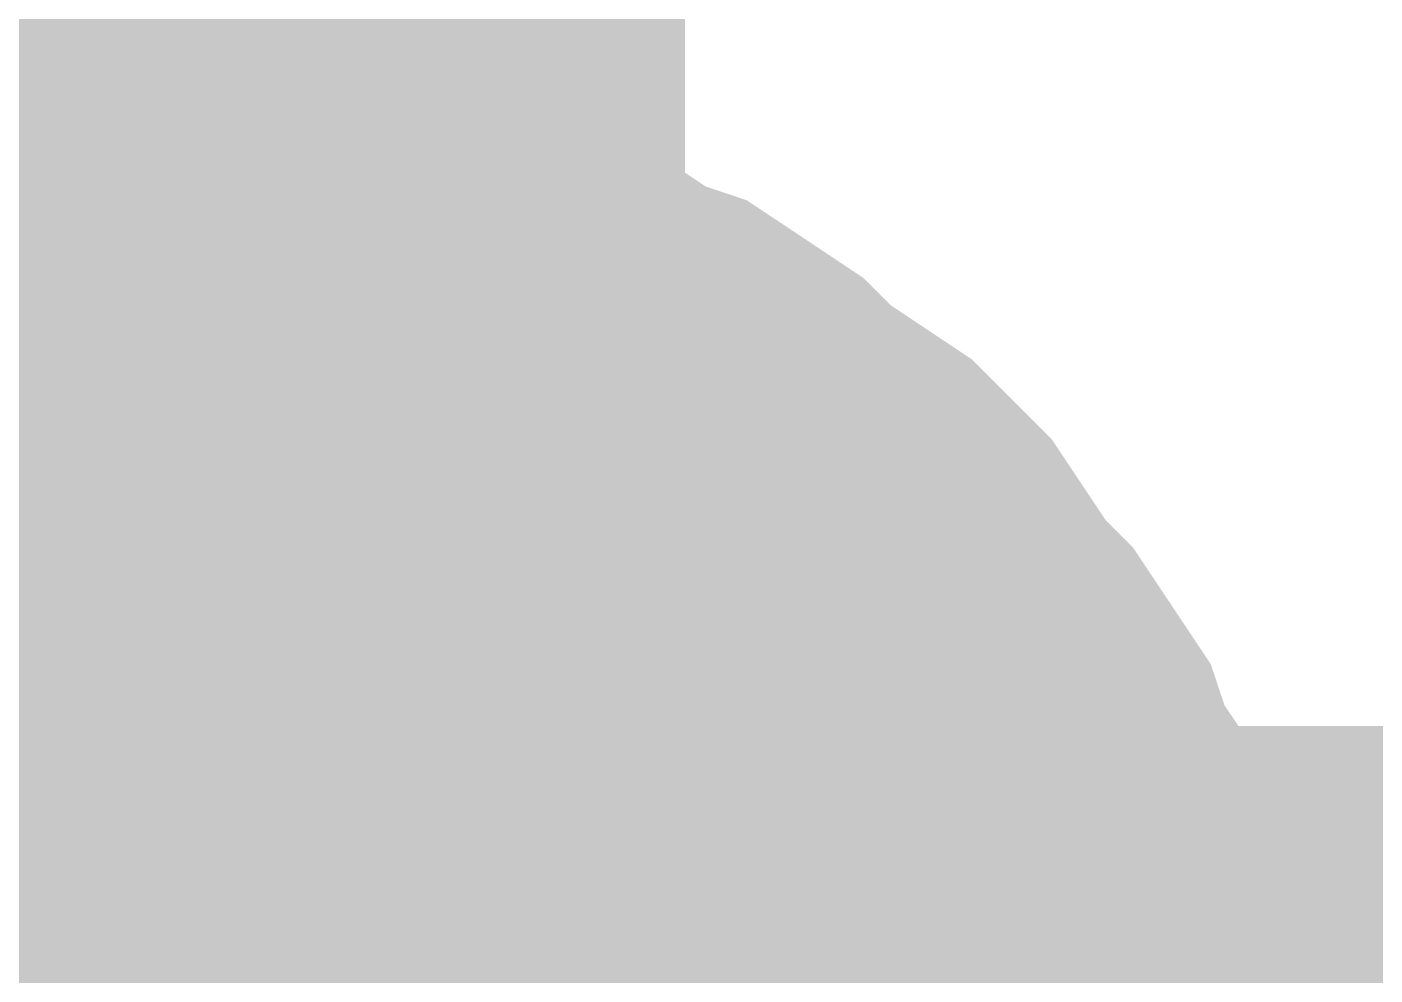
# Model space of a CAD drawing. Header units: inches. Extents: x 0 to 841, y 0 to 594.
# Drawn here: x 207.352 to 208.467, y 305.164 to 305.948 of the extents above; entities that cross this region are included whole.
import ezdxf

# ---------------------------------------------------------------- set-up
doc = ezdxf.new("R2010")
doc.units = ezdxf.units.IN
doc.layers.add('Sheet', color=255, linetype='Continuous')

msp = doc.modelspace()

# ---------------------------------------------------------------- linework, layer by layer
at = {"layer": 'Sheet'}
for points in [[(207.5214, 309.9926, 0.7493, 0.7493, 0), (207.5214, 304.9955, 0.7493, 0.7493, 0)], [(207.1845, 305.6805, 0.2997, 0.2997, 0), (207.2182, 305.7029, 0.2997, 0.2997, 0), (207.2519, 305.7142, 0.2997, 0.2997, 0), (207.2968, 305.7254, 0.2997, 0.2997, 0), (207.3305, 305.7366, 0.2997, 0.2997, 0), (207.3642, 305.7478, 0.2997, 0.2997, 0), (207.4091, 305.7478, 0.2997, 0.2997, 0), (207.4428, 305.7591, 0.2997, 0.2997, 0), (207.4765, 305.7591, 0.2997, 0.2997, 0), (207.5214, 305.7591, 0.2997, 0.2997, 0)], [(207.1845, 305.6805, 0.2997, 0.2997, 0), (207.2182, 305.7029, 0.2997, 0.2997, 0), (207.2519, 305.7142, 0.2997, 0.2997, 0), (207.2968, 305.7254, 0.2997, 0.2997, 0), (207.3305, 305.7366, 0.2997, 0.2997, 0), (207.3642, 305.7478, 0.2997, 0.2997, 0), (207.4091, 305.7478, 0.2997, 0.2997, 0), (207.4428, 305.7591, 0.2997, 0.2997, 0), (207.4765, 305.7591, 0.2997, 0.2997, 0), (207.5214, 305.7591, 0.2997, 0.2997, 0)], [(207.1845, 305.6805, 0.2997, 0.2997, 0), (207.2182, 305.7029, 0.2997, 0.2997, 0), (207.2519, 305.7142, 0.2997, 0.2997, 0), (207.2968, 305.7254, 0.2997, 0.2997, 0), (207.3305, 305.7366, 0.2997, 0.2997, 0), (207.3642, 305.7478, 0.2997, 0.2997, 0), (207.4091, 305.7478, 0.2997, 0.2997, 0), (207.4428, 305.7591, 0.2997, 0.2997, 0), (207.4765, 305.7591, 0.2997, 0.2997, 0), (207.5214, 305.7591, 0.2997, 0.2997, 0)], [(207.1845, 305.6805, 0.2997, 0.2997, 0), (207.2182, 305.7029, 0.2997, 0.2997, 0), (207.2519, 305.7142, 0.2997, 0.2997, 0), (207.2968, 305.7254, 0.2997, 0.2997, 0), (207.3305, 305.7366, 0.2997, 0.2997, 0), (207.3642, 305.7478, 0.2997, 0.2997, 0), (207.4091, 305.7478, 0.2997, 0.2997, 0), (207.4428, 305.7591, 0.2997, 0.2997, 0), (207.4765, 305.7591, 0.2997, 0.2997, 0), (207.5214, 305.7591, 0.2997, 0.2997, 0)], [(207.5214, 305.7591, 0.2997, 0.2997, 0), (207.5214, 305.7591, 0.2997, 0.2997, 0)], [(207.5214, 305.7591, 0.2997, 0.2997, 0), (207.5551, 305.7591, 0.2997, 0.2997, 0), (207.6, 305.7591, 0.2997, 0.2997, 0), (207.6337, 305.7478, 0.2997, 0.2997, 0), (207.6786, 305.7478, 0.2997, 0.2997, 0), (207.7123, 305.7366, 0.2997, 0.2997, 0), (207.746, 305.7254, 0.2997, 0.2997, 0), (207.7796, 305.7142, 0.2997, 0.2997, 0), (207.8133, 305.7029, 0.2997, 0.2997, 0), (207.847, 305.6805, 0.2997, 0.2997, 0), (207.8807, 305.6692, 0.2997, 0.2997, 0), (207.9144, 305.6468, 0.2997, 0.2997, 0), (207.9481, 305.6243, 0.2997, 0.2997, 0), (207.9705, 305.6019, 0.2997, 0.2997, 0), (208.0042, 305.5794, 0.2997, 0.2997, 0), (208.0379, 305.5569, 0.2997, 0.2997, 0), (208.0604, 305.5345, 0.2997, 0.2997, 0), (208.0828, 305.512, 0.2997, 0.2997, 0), (208.1053, 305.4783, 0.2997, 0.2997, 0), (208.1277, 305.4446, 0.2997, 0.2997, 0), (208.1502, 305.4222, 0.2997, 0.2997, 0), (208.1727, 305.3885, 0.2997, 0.2997, 0), (208.1951, 305.3548, 0.2997, 0.2997, 0), (208.2063, 305.3211, 0.2997, 0.2997, 0), (208.2288, 305.2874, 0.2997, 0.2997, 0), (208.24, 305.2537, 0.2997, 0.2997, 0), (208.2513, 305.2201, 0.2997, 0.2997, 0), (208.2625, 305.1864, 0.2997, 0.2997, 0), (208.2737, 305.1527, 0.2997, 0.2997, 0), (208.2737, 305.1078, 0.2997, 0.2997, 0), (208.2849, 305.0741, 0.2997, 0.2997, 0), (208.2849, 305.0292, 0.2997, 0.2997, 0), (208.2849, 304.9955, 0.2997, 0.2997, 0)], [(207.5214, 305.7591, 0.2997, 0.2997, 0), (207.5214, 305.7591, 0.2997, 0.2997, 0)], [(207.5214, 305.7591, 0.2997, 0.2997, 0), (207.5551, 305.7591, 0.2997, 0.2997, 0), (207.6, 305.7591, 0.2997, 0.2997, 0), (207.6337, 305.7478, 0.2997, 0.2997, 0), (207.6786, 305.7478, 0.2997, 0.2997, 0), (207.7123, 305.7366, 0.2997, 0.2997, 0), (207.746, 305.7254, 0.2997, 0.2997, 0), (207.7796, 305.7142, 0.2997, 0.2997, 0), (207.8133, 305.7029, 0.2997, 0.2997, 0), (207.847, 305.6805, 0.2997, 0.2997, 0), (207.8807, 305.6692, 0.2997, 0.2997, 0), (207.9144, 305.6468, 0.2997, 0.2997, 0), (207.9481, 305.6243, 0.2997, 0.2997, 0), (207.9705, 305.6019, 0.2997, 0.2997, 0), (208.0042, 305.5794, 0.2997, 0.2997, 0), (208.0379, 305.5569, 0.2997, 0.2997, 0), (208.0604, 305.5345, 0.2997, 0.2997, 0), (208.0828, 305.512, 0.2997, 0.2997, 0), (208.1053, 305.4783, 0.2997, 0.2997, 0), (208.1277, 305.4446, 0.2997, 0.2997, 0), (208.1502, 305.4222, 0.2997, 0.2997, 0), (208.1727, 305.3885, 0.2997, 0.2997, 0), (208.1951, 305.3548, 0.2997, 0.2997, 0), (208.2063, 305.3211, 0.2997, 0.2997, 0), (208.2288, 305.2874, 0.2997, 0.2997, 0), (208.24, 305.2537, 0.2997, 0.2997, 0), (208.2513, 305.2201, 0.2997, 0.2997, 0), (208.2625, 305.1864, 0.2997, 0.2997, 0), (208.2737, 305.1527, 0.2997, 0.2997, 0), (208.2737, 305.1078, 0.2997, 0.2997, 0), (208.2849, 305.0741, 0.2997, 0.2997, 0), (208.2849, 305.0292, 0.2997, 0.2997, 0), (208.2849, 304.9955, 0.2997, 0.2997, 0)], [(207.5214, 305.7591, 0.2997, 0.2997, 0), (207.5214, 305.7591, 0.2997, 0.2997, 0)], [(207.5214, 305.7591, 0.2997, 0.2997, 0), (207.5551, 305.7591, 0.2997, 0.2997, 0), (207.6, 305.7591, 0.2997, 0.2997, 0), (207.6337, 305.7478, 0.2997, 0.2997, 0), (207.6786, 305.7478, 0.2997, 0.2997, 0), (207.7123, 305.7366, 0.2997, 0.2997, 0), (207.746, 305.7254, 0.2997, 0.2997, 0), (207.7796, 305.7142, 0.2997, 0.2997, 0), (207.8133, 305.7029, 0.2997, 0.2997, 0), (207.847, 305.6805, 0.2997, 0.2997, 0), (207.8807, 305.6692, 0.2997, 0.2997, 0), (207.9144, 305.6468, 0.2997, 0.2997, 0), (207.9481, 305.6243, 0.2997, 0.2997, 0), (207.9705, 305.6019, 0.2997, 0.2997, 0), (208.0042, 305.5794, 0.2997, 0.2997, 0), (208.0379, 305.5569, 0.2997, 0.2997, 0), (208.0604, 305.5345, 0.2997, 0.2997, 0), (208.0828, 305.512, 0.2997, 0.2997, 0), (208.1053, 305.4783, 0.2997, 0.2997, 0), (208.1277, 305.4446, 0.2997, 0.2997, 0), (208.1502, 305.4222, 0.2997, 0.2997, 0), (208.1727, 305.3885, 0.2997, 0.2997, 0), (208.1951, 305.3548, 0.2997, 0.2997, 0), (208.2063, 305.3211, 0.2997, 0.2997, 0), (208.2288, 305.2874, 0.2997, 0.2997, 0), (208.24, 305.2537, 0.2997, 0.2997, 0), (208.2513, 305.2201, 0.2997, 0.2997, 0), (208.2625, 305.1864, 0.2997, 0.2997, 0), (208.2737, 305.1527, 0.2997, 0.2997, 0), (208.2737, 305.1078, 0.2997, 0.2997, 0), (208.2849, 305.0741, 0.2997, 0.2997, 0), (208.2849, 305.0292, 0.2997, 0.2997, 0), (208.2849, 304.9955, 0.2997, 0.2997, 0)], [(207.5214, 305.7591, 0.2997, 0.2997, 0), (207.5214, 305.7591, 0.2997, 0.2997, 0)], [(207.5214, 305.7591, 0.2997, 0.2997, 0), (207.5551, 305.7591, 0.2997, 0.2997, 0), (207.6, 305.7591, 0.2997, 0.2997, 0), (207.6337, 305.7478, 0.2997, 0.2997, 0), (207.6786, 305.7478, 0.2997, 0.2997, 0), (207.7123, 305.7366, 0.2997, 0.2997, 0), (207.746, 305.7254, 0.2997, 0.2997, 0), (207.7796, 305.7142, 0.2997, 0.2997, 0), (207.8133, 305.7029, 0.2997, 0.2997, 0), (207.847, 305.6805, 0.2997, 0.2997, 0), (207.8807, 305.6692, 0.2997, 0.2997, 0), (207.9144, 305.6468, 0.2997, 0.2997, 0), (207.9481, 305.6243, 0.2997, 0.2997, 0), (207.9705, 305.6019, 0.2997, 0.2997, 0), (208.0042, 305.5794, 0.2997, 0.2997, 0), (208.0379, 305.5569, 0.2997, 0.2997, 0), (208.0604, 305.5345, 0.2997, 0.2997, 0), (208.0828, 305.512, 0.2997, 0.2997, 0), (208.1053, 305.4783, 0.2997, 0.2997, 0), (208.1277, 305.4446, 0.2997, 0.2997, 0), (208.1502, 305.4222, 0.2997, 0.2997, 0), (208.1727, 305.3885, 0.2997, 0.2997, 0), (208.1951, 305.3548, 0.2997, 0.2997, 0), (208.2063, 305.3211, 0.2997, 0.2997, 0), (208.2288, 305.2874, 0.2997, 0.2997, 0), (208.24, 305.2537, 0.2997, 0.2997, 0), (208.2513, 305.2201, 0.2997, 0.2997, 0), (208.2625, 305.1864, 0.2997, 0.2997, 0), (208.2737, 305.1527, 0.2997, 0.2997, 0), (208.2737, 305.1078, 0.2997, 0.2997, 0), (208.2849, 305.0741, 0.2997, 0.2997, 0), (208.2849, 305.0292, 0.2997, 0.2997, 0), (208.2849, 304.9955, 0.2997, 0.2997, 0)], [(207.2968, 305.7254, 0.0991, 0.0991, 0), (207.3305, 305.7366, 0.0991, 0.0991, 0), (207.3642, 305.7478, 0.0991, 0.0991, 0), (207.4091, 305.7478, 0.0991, 0.0991, 0), (207.4428, 305.7591, 0.0991, 0.0991, 0), (207.4765, 305.7591, 0.0991, 0.0991, 0), (207.5214, 305.7591, 0.0991, 0.0991, 0)], [(207.2968, 305.7254, 0.0991, 0.0991, 0), (207.3305, 305.7366, 0.0991, 0.0991, 0), (207.3642, 305.7478, 0.0991, 0.0991, 0), (207.4091, 305.7478, 0.0991, 0.0991, 0), (207.4428, 305.7591, 0.0991, 0.0991, 0), (207.4765, 305.7591, 0.0991, 0.0991, 0), (207.5214, 305.7591, 0.0991, 0.0991, 0)], [(207.2968, 305.7254, 0.0991, 0.0991, 0), (207.3305, 305.7366, 0.0991, 0.0991, 0), (207.3642, 305.7478, 0.0991, 0.0991, 0), (207.4091, 305.7478, 0.0991, 0.0991, 0), (207.4428, 305.7591, 0.0991, 0.0991, 0), (207.4765, 305.7591, 0.0991, 0.0991, 0), (207.5214, 305.7591, 0.0991, 0.0991, 0)], [(207.2968, 305.7254, 0.0991, 0.0991, 0), (207.3305, 305.7366, 0.0991, 0.0991, 0), (207.3642, 305.7478, 0.0991, 0.0991, 0), (207.4091, 305.7478, 0.0991, 0.0991, 0), (207.4428, 305.7591, 0.0991, 0.0991, 0), (207.4765, 305.7591, 0.0991, 0.0991, 0), (207.5214, 305.7591, 0.0991, 0.0991, 0)], [(207.5214, 305.7591, 0.0991, 0.0991, 0), (207.5214, 305.7591, 0.0991, 0.0991, 0)], [(207.5214, 305.7591, 0.0991, 0.0991, 0), (207.5551, 305.7591, 0.0991, 0.0991, 0), (207.6, 305.7591, 0.0991, 0.0991, 0), (207.6337, 305.7478, 0.0991, 0.0991, 0), (207.6786, 305.7478, 0.0991, 0.0991, 0), (207.7123, 305.7366, 0.0991, 0.0991, 0), (207.746, 305.7254, 0.0991, 0.0991, 0), (207.7796, 305.7142, 0.0991, 0.0991, 0), (207.8133, 305.7029, 0.0991, 0.0991, 0), (207.847, 305.6805, 0.0991, 0.0991, 0), (207.8807, 305.6692, 0.0991, 0.0991, 0), (207.9144, 305.6468, 0.0991, 0.0991, 0), (207.9481, 305.6243, 0.0991, 0.0991, 0), (207.9705, 305.6019, 0.0991, 0.0991, 0), (208.0042, 305.5794, 0.0991, 0.0991, 0), (208.0379, 305.5569, 0.0991, 0.0991, 0), (208.0604, 305.5345, 0.0991, 0.0991, 0), (208.0828, 305.512, 0.0991, 0.0991, 0), (208.1053, 305.4783, 0.0991, 0.0991, 0), (208.1277, 305.4446, 0.0991, 0.0991, 0), (208.1502, 305.4222, 0.0991, 0.0991, 0), (208.1727, 305.3885, 0.0991, 0.0991, 0), (208.1951, 305.3548, 0.0991, 0.0991, 0), (208.2063, 305.3211, 0.0991, 0.0991, 0), (208.2288, 305.2874, 0.0991, 0.0991, 0), (208.24, 305.2537, 0.0991, 0.0991, 0), (208.2513, 305.2201, 0.0991, 0.0991, 0), (208.2625, 305.1864, 0.0991, 0.0991, 0), (208.2737, 305.1527, 0.0991, 0.0991, 0), (208.2737, 305.1078, 0.0991, 0.0991, 0)], [(207.5214, 305.7591, 0.0991, 0.0991, 0), (207.5214, 305.7591, 0.0991, 0.0991, 0)], [(207.5214, 305.7591, 0.0991, 0.0991, 0), (207.5551, 305.7591, 0.0991, 0.0991, 0), (207.6, 305.7591, 0.0991, 0.0991, 0), (207.6337, 305.7478, 0.0991, 0.0991, 0), (207.6786, 305.7478, 0.0991, 0.0991, 0), (207.7123, 305.7366, 0.0991, 0.0991, 0), (207.746, 305.7254, 0.0991, 0.0991, 0), (207.7796, 305.7142, 0.0991, 0.0991, 0), (207.8133, 305.7029, 0.0991, 0.0991, 0), (207.847, 305.6805, 0.0991, 0.0991, 0), (207.8807, 305.6692, 0.0991, 0.0991, 0), (207.9144, 305.6468, 0.0991, 0.0991, 0), (207.9481, 305.6243, 0.0991, 0.0991, 0), (207.9705, 305.6019, 0.0991, 0.0991, 0), (208.0042, 305.5794, 0.0991, 0.0991, 0), (208.0379, 305.5569, 0.0991, 0.0991, 0), (208.0604, 305.5345, 0.0991, 0.0991, 0), (208.0828, 305.512, 0.0991, 0.0991, 0), (208.1053, 305.4783, 0.0991, 0.0991, 0), (208.1277, 305.4446, 0.0991, 0.0991, 0), (208.1502, 305.4222, 0.0991, 0.0991, 0), (208.1727, 305.3885, 0.0991, 0.0991, 0), (208.1951, 305.3548, 0.0991, 0.0991, 0), (208.2063, 305.3211, 0.0991, 0.0991, 0), (208.2288, 305.2874, 0.0991, 0.0991, 0), (208.24, 305.2537, 0.0991, 0.0991, 0), (208.2513, 305.2201, 0.0991, 0.0991, 0), (208.2625, 305.1864, 0.0991, 0.0991, 0), (208.2737, 305.1527, 0.0991, 0.0991, 0), (208.2737, 305.1078, 0.0991, 0.0991, 0)], [(207.5214, 305.7591, 0.0991, 0.0991, 0), (207.5214, 305.7591, 0.0991, 0.0991, 0)], [(207.5214, 305.7591, 0.0991, 0.0991, 0), (207.5551, 305.7591, 0.0991, 0.0991, 0), (207.6, 305.7591, 0.0991, 0.0991, 0), (207.6337, 305.7478, 0.0991, 0.0991, 0), (207.6786, 305.7478, 0.0991, 0.0991, 0), (207.7123, 305.7366, 0.0991, 0.0991, 0), (207.746, 305.7254, 0.0991, 0.0991, 0), (207.7796, 305.7142, 0.0991, 0.0991, 0), (207.8133, 305.7029, 0.0991, 0.0991, 0), (207.847, 305.6805, 0.0991, 0.0991, 0), (207.8807, 305.6692, 0.0991, 0.0991, 0), (207.9144, 305.6468, 0.0991, 0.0991, 0), (207.9481, 305.6243, 0.0991, 0.0991, 0), (207.9705, 305.6019, 0.0991, 0.0991, 0), (208.0042, 305.5794, 0.0991, 0.0991, 0), (208.0379, 305.5569, 0.0991, 0.0991, 0), (208.0604, 305.5345, 0.0991, 0.0991, 0), (208.0828, 305.512, 0.0991, 0.0991, 0), (208.1053, 305.4783, 0.0991, 0.0991, 0), (208.1277, 305.4446, 0.0991, 0.0991, 0), (208.1502, 305.4222, 0.0991, 0.0991, 0), (208.1727, 305.3885, 0.0991, 0.0991, 0), (208.1951, 305.3548, 0.0991, 0.0991, 0), (208.2063, 305.3211, 0.0991, 0.0991, 0), (208.2288, 305.2874, 0.0991, 0.0991, 0), (208.24, 305.2537, 0.0991, 0.0991, 0), (208.2513, 305.2201, 0.0991, 0.0991, 0), (208.2625, 305.1864, 0.0991, 0.0991, 0), (208.2737, 305.1527, 0.0991, 0.0991, 0), (208.2737, 305.1078, 0.0991, 0.0991, 0)], [(207.5214, 305.7591, 0.0991, 0.0991, 0), (207.5214, 305.7591, 0.0991, 0.0991, 0)], [(207.5214, 305.7591, 0.0991, 0.0991, 0), (207.5551, 305.7591, 0.0991, 0.0991, 0), (207.6, 305.7591, 0.0991, 0.0991, 0), (207.6337, 305.7478, 0.0991, 0.0991, 0), (207.6786, 305.7478, 0.0991, 0.0991, 0), (207.7123, 305.7366, 0.0991, 0.0991, 0), (207.746, 305.7254, 0.0991, 0.0991, 0), (207.7796, 305.7142, 0.0991, 0.0991, 0), (207.8133, 305.7029, 0.0991, 0.0991, 0), (207.847, 305.6805, 0.0991, 0.0991, 0), (207.8807, 305.6692, 0.0991, 0.0991, 0), (207.9144, 305.6468, 0.0991, 0.0991, 0), (207.9481, 305.6243, 0.0991, 0.0991, 0), (207.9705, 305.6019, 0.0991, 0.0991, 0), (208.0042, 305.5794, 0.0991, 0.0991, 0), (208.0379, 305.5569, 0.0991, 0.0991, 0), (208.0604, 305.5345, 0.0991, 0.0991, 0), (208.0828, 305.512, 0.0991, 0.0991, 0), (208.1053, 305.4783, 0.0991, 0.0991, 0), (208.1277, 305.4446, 0.0991, 0.0991, 0), (208.1502, 305.4222, 0.0991, 0.0991, 0), (208.1727, 305.3885, 0.0991, 0.0991, 0), (208.1951, 305.3548, 0.0991, 0.0991, 0), (208.2063, 305.3211, 0.0991, 0.0991, 0), (208.2288, 305.2874, 0.0991, 0.0991, 0), (208.24, 305.2537, 0.0991, 0.0991, 0), (208.2513, 305.2201, 0.0991, 0.0991, 0), (208.2625, 305.1864, 0.0991, 0.0991, 0), (208.2737, 305.1527, 0.0991, 0.0991, 0), (208.2737, 305.1078, 0.0991, 0.0991, 0)], [(207.1957, 305.3885, 0.2997, 0.2997, 0), (207.2182, 305.3997, 0.2997, 0.2997, 0), (207.2294, 305.411, 0.2997, 0.2997, 0), (207.2519, 305.4334, 0.2997, 0.2997, 0), (207.2743, 305.4446, 0.2997, 0.2997, 0), (207.2968, 305.4559, 0.2997, 0.2997, 0), (207.3193, 305.4559, 0.2997, 0.2997, 0), (207.3417, 305.4671, 0.2997, 0.2997, 0), (207.3642, 305.4783, 0.2997, 0.2997, 0), (207.3979, 305.4896, 0.2997, 0.2997, 0), (207.4203, 305.4896, 0.2997, 0.2997, 0), (207.4428, 305.4896, 0.2997, 0.2997, 0), (207.4652, 305.5008, 0.2997, 0.2997, 0), (207.4989, 305.5008, 0.2997, 0.2997, 0), (207.5214, 305.5008, 0.2997, 0.2997, 0)], [(207.1957, 305.3885, 0.2997, 0.2997, 0), (207.2182, 305.3997, 0.2997, 0.2997, 0), (207.2294, 305.411, 0.2997, 0.2997, 0), (207.2519, 305.4334, 0.2997, 0.2997, 0), (207.2743, 305.4446, 0.2997, 0.2997, 0), (207.2968, 305.4559, 0.2997, 0.2997, 0), (207.3193, 305.4559, 0.2997, 0.2997, 0), (207.3417, 305.4671, 0.2997, 0.2997, 0), (207.3642, 305.4783, 0.2997, 0.2997, 0), (207.3979, 305.4896, 0.2997, 0.2997, 0), (207.4203, 305.4896, 0.2997, 0.2997, 0), (207.4428, 305.4896, 0.2997, 0.2997, 0), (207.4652, 305.5008, 0.2997, 0.2997, 0), (207.4989, 305.5008, 0.2997, 0.2997, 0), (207.5214, 305.5008, 0.2997, 0.2997, 0)], [(207.1957, 305.3885, 0.2997, 0.2997, 0), (207.2182, 305.3997, 0.2997, 0.2997, 0), (207.2294, 305.411, 0.2997, 0.2997, 0), (207.2519, 305.4334, 0.2997, 0.2997, 0), (207.2743, 305.4446, 0.2997, 0.2997, 0), (207.2968, 305.4559, 0.2997, 0.2997, 0), (207.3193, 305.4559, 0.2997, 0.2997, 0), (207.3417, 305.4671, 0.2997, 0.2997, 0), (207.3642, 305.4783, 0.2997, 0.2997, 0), (207.3979, 305.4896, 0.2997, 0.2997, 0), (207.4203, 305.4896, 0.2997, 0.2997, 0), (207.4428, 305.4896, 0.2997, 0.2997, 0), (207.4652, 305.5008, 0.2997, 0.2997, 0), (207.4989, 305.5008, 0.2997, 0.2997, 0), (207.5214, 305.5008, 0.2997, 0.2997, 0)], [(207.5214, 305.5008, 0.2997, 0.2997, 0), (207.5214, 305.5008, 0.2997, 0.2997, 0)], [(207.5214, 305.5008, 0.2997, 0.2997, 0), (207.5438, 305.5008, 0.2997, 0.2997, 0), (207.5775, 305.5008, 0.2997, 0.2997, 0), (207.6, 305.4896, 0.2997, 0.2997, 0), (207.6224, 305.4896, 0.2997, 0.2997, 0), (207.6449, 305.4896, 0.2997, 0.2997, 0), (207.6674, 305.4783, 0.2997, 0.2997, 0), (207.701, 305.4671, 0.2997, 0.2997, 0), (207.7235, 305.4559, 0.2997, 0.2997, 0), (207.746, 305.4559, 0.2997, 0.2997, 0), (207.7684, 305.4446, 0.2997, 0.2997, 0), (207.7796, 305.4334, 0.2997, 0.2997, 0), (207.8021, 305.411, 0.2997, 0.2997, 0), (207.8246, 305.3997, 0.2997, 0.2997, 0), (207.847, 305.3885, 0.2997, 0.2997, 0), (207.8582, 305.366, 0.2997, 0.2997, 0), (207.8807, 305.3548, 0.2997, 0.2997, 0), (207.8919, 305.3324, 0.2997, 0.2997, 0), (207.9144, 305.3211, 0.2997, 0.2997, 0), (207.9256, 305.2987, 0.2997, 0.2997, 0), (207.9368, 305.2762, 0.2997, 0.2997, 0), (207.9593, 305.2537, 0.2997, 0.2997, 0), (207.9705, 305.2425, 0.2997, 0.2997, 0), (207.9818, 305.2201, 0.2997, 0.2997, 0), (207.9818, 305.1976, 0.2997, 0.2997, 0), (207.993, 305.1751, 0.2997, 0.2997, 0), (208.0042, 305.1414, 0.2997, 0.2997, 0), (208.0154, 305.119, 0.2997, 0.2997, 0), (208.0154, 305.0965, 0.2997, 0.2997, 0), (208.0154, 305.0741, 0.2997, 0.2997, 0), (208.0267, 305.0516, 0.2997, 0.2997, 0), (208.0267, 305.0179, 0.2997, 0.2997, 0), (208.0267, 304.9955, 0.2997, 0.2997, 0)], [(207.5214, 305.5008, 0.2997, 0.2997, 0), (207.5214, 305.5008, 0.2997, 0.2997, 0)], [(207.5214, 305.5008, 0.2997, 0.2997, 0), (207.5438, 305.5008, 0.2997, 0.2997, 0), (207.5775, 305.5008, 0.2997, 0.2997, 0), (207.6, 305.4896, 0.2997, 0.2997, 0), (207.6224, 305.4896, 0.2997, 0.2997, 0), (207.6449, 305.4896, 0.2997, 0.2997, 0), (207.6674, 305.4783, 0.2997, 0.2997, 0), (207.701, 305.4671, 0.2997, 0.2997, 0), (207.7235, 305.4559, 0.2997, 0.2997, 0), (207.746, 305.4559, 0.2997, 0.2997, 0), (207.7684, 305.4446, 0.2997, 0.2997, 0), (207.7796, 305.4334, 0.2997, 0.2997, 0), (207.8021, 305.411, 0.2997, 0.2997, 0), (207.8246, 305.3997, 0.2997, 0.2997, 0), (207.847, 305.3885, 0.2997, 0.2997, 0), (207.8582, 305.366, 0.2997, 0.2997, 0), (207.8807, 305.3548, 0.2997, 0.2997, 0), (207.8919, 305.3324, 0.2997, 0.2997, 0), (207.9144, 305.3211, 0.2997, 0.2997, 0), (207.9256, 305.2987, 0.2997, 0.2997, 0), (207.9368, 305.2762, 0.2997, 0.2997, 0), (207.9593, 305.2537, 0.2997, 0.2997, 0), (207.9705, 305.2425, 0.2997, 0.2997, 0), (207.9818, 305.2201, 0.2997, 0.2997, 0), (207.9818, 305.1976, 0.2997, 0.2997, 0), (207.993, 305.1751, 0.2997, 0.2997, 0), (208.0042, 305.1414, 0.2997, 0.2997, 0), (208.0154, 305.119, 0.2997, 0.2997, 0), (208.0154, 305.0965, 0.2997, 0.2997, 0), (208.0154, 305.0741, 0.2997, 0.2997, 0), (208.0267, 305.0516, 0.2997, 0.2997, 0), (208.0267, 305.0179, 0.2997, 0.2997, 0), (208.0267, 304.9955, 0.2997, 0.2997, 0)], [(207.5214, 305.5008, 0.2997, 0.2997, 0), (207.5214, 305.5008, 0.2997, 0.2997, 0)], [(207.5214, 305.5008, 0.2997, 0.2997, 0), (207.5438, 305.5008, 0.2997, 0.2997, 0), (207.5775, 305.5008, 0.2997, 0.2997, 0), (207.6, 305.4896, 0.2997, 0.2997, 0), (207.6224, 305.4896, 0.2997, 0.2997, 0), (207.6449, 305.4896, 0.2997, 0.2997, 0), (207.6674, 305.4783, 0.2997, 0.2997, 0), (207.701, 305.4671, 0.2997, 0.2997, 0), (207.7235, 305.4559, 0.2997, 0.2997, 0), (207.746, 305.4559, 0.2997, 0.2997, 0), (207.7684, 305.4446, 0.2997, 0.2997, 0), (207.7796, 305.4334, 0.2997, 0.2997, 0), (207.8021, 305.411, 0.2997, 0.2997, 0), (207.8246, 305.3997, 0.2997, 0.2997, 0), (207.847, 305.3885, 0.2997, 0.2997, 0), (207.8582, 305.366, 0.2997, 0.2997, 0), (207.8807, 305.3548, 0.2997, 0.2997, 0), (207.8919, 305.3324, 0.2997, 0.2997, 0), (207.9144, 305.3211, 0.2997, 0.2997, 0), (207.9256, 305.2987, 0.2997, 0.2997, 0), (207.9368, 305.2762, 0.2997, 0.2997, 0), (207.9593, 305.2537, 0.2997, 0.2997, 0), (207.9705, 305.2425, 0.2997, 0.2997, 0), (207.9818, 305.2201, 0.2997, 0.2997, 0), (207.9818, 305.1976, 0.2997, 0.2997, 0), (207.993, 305.1751, 0.2997, 0.2997, 0), (208.0042, 305.1414, 0.2997, 0.2997, 0), (208.0154, 305.119, 0.2997, 0.2997, 0), (208.0154, 305.0965, 0.2997, 0.2997, 0), (208.0154, 305.0741, 0.2997, 0.2997, 0), (208.0267, 305.0516, 0.2997, 0.2997, 0), (208.0267, 305.0179, 0.2997, 0.2997, 0), (208.0267, 304.9955, 0.2997, 0.2997, 0)], [(207.2968, 305.4559, 0.0991, 0.0991, 0), (207.3193, 305.4559, 0.0991, 0.0991, 0), (207.3417, 305.4671, 0.0991, 0.0991, 0), (207.3642, 305.4783, 0.0991, 0.0991, 0), (207.3979, 305.4896, 0.0991, 0.0991, 0), (207.4203, 305.4896, 0.0991, 0.0991, 0), (207.4428, 305.4896, 0.0991, 0.0991, 0), (207.4652, 305.5008, 0.0991, 0.0991, 0), (207.4989, 305.5008, 0.0991, 0.0991, 0), (207.5214, 305.5008, 0.0991, 0.0991, 0)], [(207.2968, 305.4559, 0.0991, 0.0991, 0), (207.3193, 305.4559, 0.0991, 0.0991, 0), (207.3417, 305.4671, 0.0991, 0.0991, 0), (207.3642, 305.4783, 0.0991, 0.0991, 0), (207.3979, 305.4896, 0.0991, 0.0991, 0), (207.4203, 305.4896, 0.0991, 0.0991, 0), (207.4428, 305.4896, 0.0991, 0.0991, 0), (207.4652, 305.5008, 0.0991, 0.0991, 0), (207.4989, 305.5008, 0.0991, 0.0991, 0), (207.5214, 305.5008, 0.0991, 0.0991, 0)], [(207.2968, 305.4559, 0.0991, 0.0991, 0), (207.3193, 305.4559, 0.0991, 0.0991, 0), (207.3417, 305.4671, 0.0991, 0.0991, 0), (207.3642, 305.4783, 0.0991, 0.0991, 0), (207.3979, 305.4896, 0.0991, 0.0991, 0), (207.4203, 305.4896, 0.0991, 0.0991, 0), (207.4428, 305.4896, 0.0991, 0.0991, 0), (207.4652, 305.5008, 0.0991, 0.0991, 0), (207.4989, 305.5008, 0.0991, 0.0991, 0), (207.5214, 305.5008, 0.0991, 0.0991, 0)], [(207.5214, 305.5008, 0.0991, 0.0991, 0), (207.5214, 305.5008, 0.0991, 0.0991, 0)], [(207.5214, 305.5008, 0.0991, 0.0991, 0), (207.5438, 305.5008, 0.0991, 0.0991, 0), (207.5775, 305.5008, 0.0991, 0.0991, 0), (207.6, 305.4896, 0.0991, 0.0991, 0), (207.6224, 305.4896, 0.0991, 0.0991, 0), (207.6449, 305.4896, 0.0991, 0.0991, 0), (207.6674, 305.4783, 0.0991, 0.0991, 0), (207.701, 305.4671, 0.0991, 0.0991, 0), (207.7235, 305.4559, 0.0991, 0.0991, 0), (207.746, 305.4559, 0.0991, 0.0991, 0), (207.7684, 305.4446, 0.0991, 0.0991, 0), (207.7796, 305.4334, 0.0991, 0.0991, 0), (207.8021, 305.411, 0.0991, 0.0991, 0), (207.8246, 305.3997, 0.0991, 0.0991, 0), (207.847, 305.3885, 0.0991, 0.0991, 0), (207.8582, 305.366, 0.0991, 0.0991, 0), (207.8807, 305.3548, 0.0991, 0.0991, 0), (207.8919, 305.3324, 0.0991, 0.0991, 0), (207.9144, 305.3211, 0.0991, 0.0991, 0), (207.9256, 305.2987, 0.0991, 0.0991, 0), (207.9368, 305.2762, 0.0991, 0.0991, 0), (207.9593, 305.2537, 0.0991, 0.0991, 0), (207.9705, 305.2425, 0.0991, 0.0991, 0), (207.9818, 305.2201, 0.0991, 0.0991, 0), (207.9818, 305.1976, 0.0991, 0.0991, 0), (207.993, 305.1751, 0.0991, 0.0991, 0), (208.0042, 305.1414, 0.0991, 0.0991, 0), (208.0154, 305.119, 0.0991, 0.0991, 0), (208.0154, 305.0965, 0.0991, 0.0991, 0)], [(207.5214, 305.5008, 0.0991, 0.0991, 0), (207.5214, 305.5008, 0.0991, 0.0991, 0)], [(207.5214, 305.5008, 0.0991, 0.0991, 0), (207.5438, 305.5008, 0.0991, 0.0991, 0), (207.5775, 305.5008, 0.0991, 0.0991, 0), (207.6, 305.4896, 0.0991, 0.0991, 0), (207.6224, 305.4896, 0.0991, 0.0991, 0), (207.6449, 305.4896, 0.0991, 0.0991, 0), (207.6674, 305.4783, 0.0991, 0.0991, 0), (207.701, 305.4671, 0.0991, 0.0991, 0), (207.7235, 305.4559, 0.0991, 0.0991, 0), (207.746, 305.4559, 0.0991, 0.0991, 0), (207.7684, 305.4446, 0.0991, 0.0991, 0), (207.7796, 305.4334, 0.0991, 0.0991, 0), (207.8021, 305.411, 0.0991, 0.0991, 0), (207.8246, 305.3997, 0.0991, 0.0991, 0), (207.847, 305.3885, 0.0991, 0.0991, 0), (207.8582, 305.366, 0.0991, 0.0991, 0), (207.8807, 305.3548, 0.0991, 0.0991, 0), (207.8919, 305.3324, 0.0991, 0.0991, 0), (207.9144, 305.3211, 0.0991, 0.0991, 0), (207.9256, 305.2987, 0.0991, 0.0991, 0), (207.9368, 305.2762, 0.0991, 0.0991, 0), (207.9593, 305.2537, 0.0991, 0.0991, 0), (207.9705, 305.2425, 0.0991, 0.0991, 0), (207.9818, 305.2201, 0.0991, 0.0991, 0), (207.9818, 305.1976, 0.0991, 0.0991, 0), (207.993, 305.1751, 0.0991, 0.0991, 0), (208.0042, 305.1414, 0.0991, 0.0991, 0), (208.0154, 305.119, 0.0991, 0.0991, 0), (208.0154, 305.0965, 0.0991, 0.0991, 0)], [(207.5214, 305.5008, 0.0991, 0.0991, 0), (207.5214, 305.5008, 0.0991, 0.0991, 0)], [(207.5214, 305.5008, 0.0991, 0.0991, 0), (207.5438, 305.5008, 0.0991, 0.0991, 0), (207.5775, 305.5008, 0.0991, 0.0991, 0), (207.6, 305.4896, 0.0991, 0.0991, 0), (207.6224, 305.4896, 0.0991, 0.0991, 0), (207.6449, 305.4896, 0.0991, 0.0991, 0), (207.6674, 305.4783, 0.0991, 0.0991, 0), (207.701, 305.4671, 0.0991, 0.0991, 0), (207.7235, 305.4559, 0.0991, 0.0991, 0), (207.746, 305.4559, 0.0991, 0.0991, 0), (207.7684, 305.4446, 0.0991, 0.0991, 0), (207.7796, 305.4334, 0.0991, 0.0991, 0), (207.8021, 305.411, 0.0991, 0.0991, 0), (207.8246, 305.3997, 0.0991, 0.0991, 0), (207.847, 305.3885, 0.0991, 0.0991, 0), (207.8582, 305.366, 0.0991, 0.0991, 0), (207.8807, 305.3548, 0.0991, 0.0991, 0), (207.8919, 305.3324, 0.0991, 0.0991, 0), (207.9144, 305.3211, 0.0991, 0.0991, 0), (207.9256, 305.2987, 0.0991, 0.0991, 0), (207.9368, 305.2762, 0.0991, 0.0991, 0), (207.9593, 305.2537, 0.0991, 0.0991, 0), (207.9705, 305.2425, 0.0991, 0.0991, 0), (207.9818, 305.2201, 0.0991, 0.0991, 0), (207.9818, 305.1976, 0.0991, 0.0991, 0), (207.993, 305.1751, 0.0991, 0.0991, 0), (208.0042, 305.1414, 0.0991, 0.0991, 0), (208.0154, 305.119, 0.0991, 0.0991, 0), (208.0154, 305.0965, 0.0991, 0.0991, 0)], [(202.5133, 304.9955, 0.7493, 0.7493, 0), (207.5214, 304.9955, 0.7493, 0.7493, 0), (207.5214, 299.9983, 0.7493, 0.7493, 0)], [(207.5214, 304.9955, 0.7493, 0.7493, 0), (212.5182, 304.9955, 0.7493, 0.7493, 0)]]:
    msp.add_lwpolyline(points, format="xyseb", dxfattribs=at)
msp.add_lwpolyline([(207.246, 305, 0.508, 0.508, 1), (207.754, 305, 0.508, 0.508, 1)], format="xyseb", close=True, dxfattribs=at)

doc.saveas('drawing.dxf')
